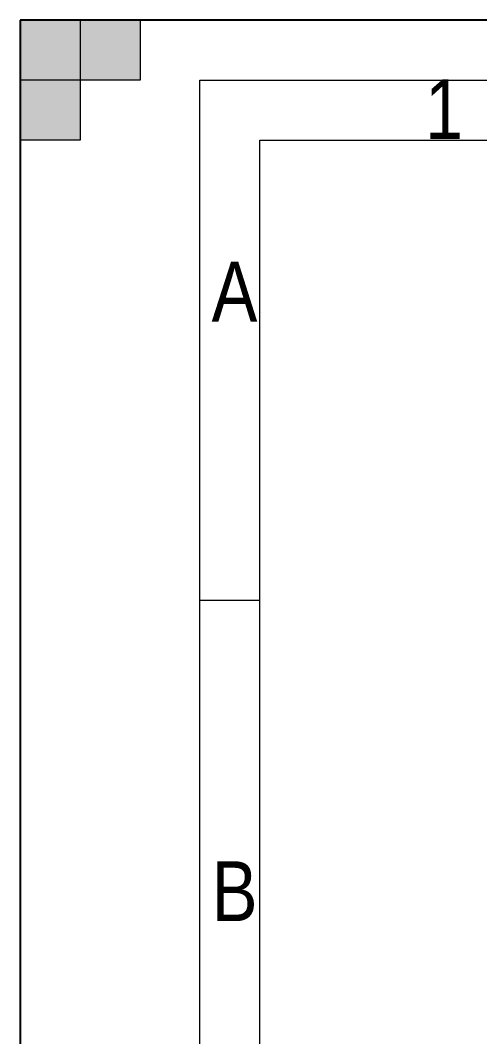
# Model space of a CAD drawing. Header units: millimetres. Extents: x 0 to 4200, y 0 to 2970.
# Drawn here: x 0 to 384, y 2121 to 2970 of the extents above; entities that cross this region are included whole.
import ezdxf

# ---------------------------------------------------------------- set-up
doc = ezdxf.new("R2010")
doc.units = ezdxf.units.MM
doc.header["$LTSCALE"] = 10
for name, color, linetype, lineweight, true_color in [('Khung ban ve', 5, 'Continuous', 15, 0x0000ff), ('Manh khung ten', 7, 'Continuous', 15, 0x994c4c), ('Net chu', 30, 'Continuous', 15, 0xff7f00), ('THIN', 5, 'Continuous', 15, 0x0000ff)]:
    doc.layers.add(name, color=color, linetype=linetype, lineweight=lineweight, true_color=true_color)
doc.styles.add('Linh_50', font='')
doc.styles.get('Linh_50').set_extended_font_data('VNI-Helve-Condense')

# ---------------------------------------------------------------- blocks, each defined once
blk = doc.blocks.new('Borders A3_Thuong')
at = {"layer": 'THIN'}
for points in [[(0, 297), (10, 297), (10, 292), (0, 292)], [(5, 297), (5, 287), (0, 287), (0, 297)]]:
    blk.add_hatch(color=256, dxfattribs=at).paths.add_polyline_path(points)
at = {"layer": 'Khung ban ve'}
for p, q in [((20, 287), (410, 287)), ((20, 10), (20, 287))]:
    blk.add_line(p, q, dxfattribs=at)
at = {"layer": 'Manh khung ten', "lineweight": 25}
for p, q in [((420, 297), (0, 297)), ((0, 297), (0, 0))]:
    blk.add_line(p, q, dxfattribs=at)
at = {"layer": 'Manh khung ten'}
for p, q in [((0, 297), (420, 297)), ((0, 0), (0, 297)), ((15, 292), (415, 292)), ((15, 5), (15, 292)), ((19.966, 248.538), (14.983, 248.538))]:
    blk.add_line(p, q, dxfattribs=at)
at = {"layer": 'THIN'}
for p, q in [((0, 292), (0, 297)), ((0, 297), (10, 297)), ((0, 297), (5, 297)), ((0, 287), (0, 297)), ((5, 297), (5, 287)), ((10, 297), (10, 292)), ((10, 292), (0, 292)), ((5, 287), (0, 287))]:
    blk.add_line(p, q, dxfattribs=at)
at = {"layer": 'Net chu', "style": 'Linh_50'}
for s, p in [('1', (33.807, 287.078)), ('A', (15.983, 271.83)), ('B', (16, 221.754))]:
    blk.add_text(s, height=5, dxfattribs=at).set_placement(p)

msp = doc.modelspace()

# ---------------------------------------------------------------- block references
at = {"xscale": 10, "yscale": 10, "zscale": 10}
msp.add_blockref('Borders A3_Thuong', (0, 0), dxfattribs=at)

doc.saveas('drawing.dxf')
